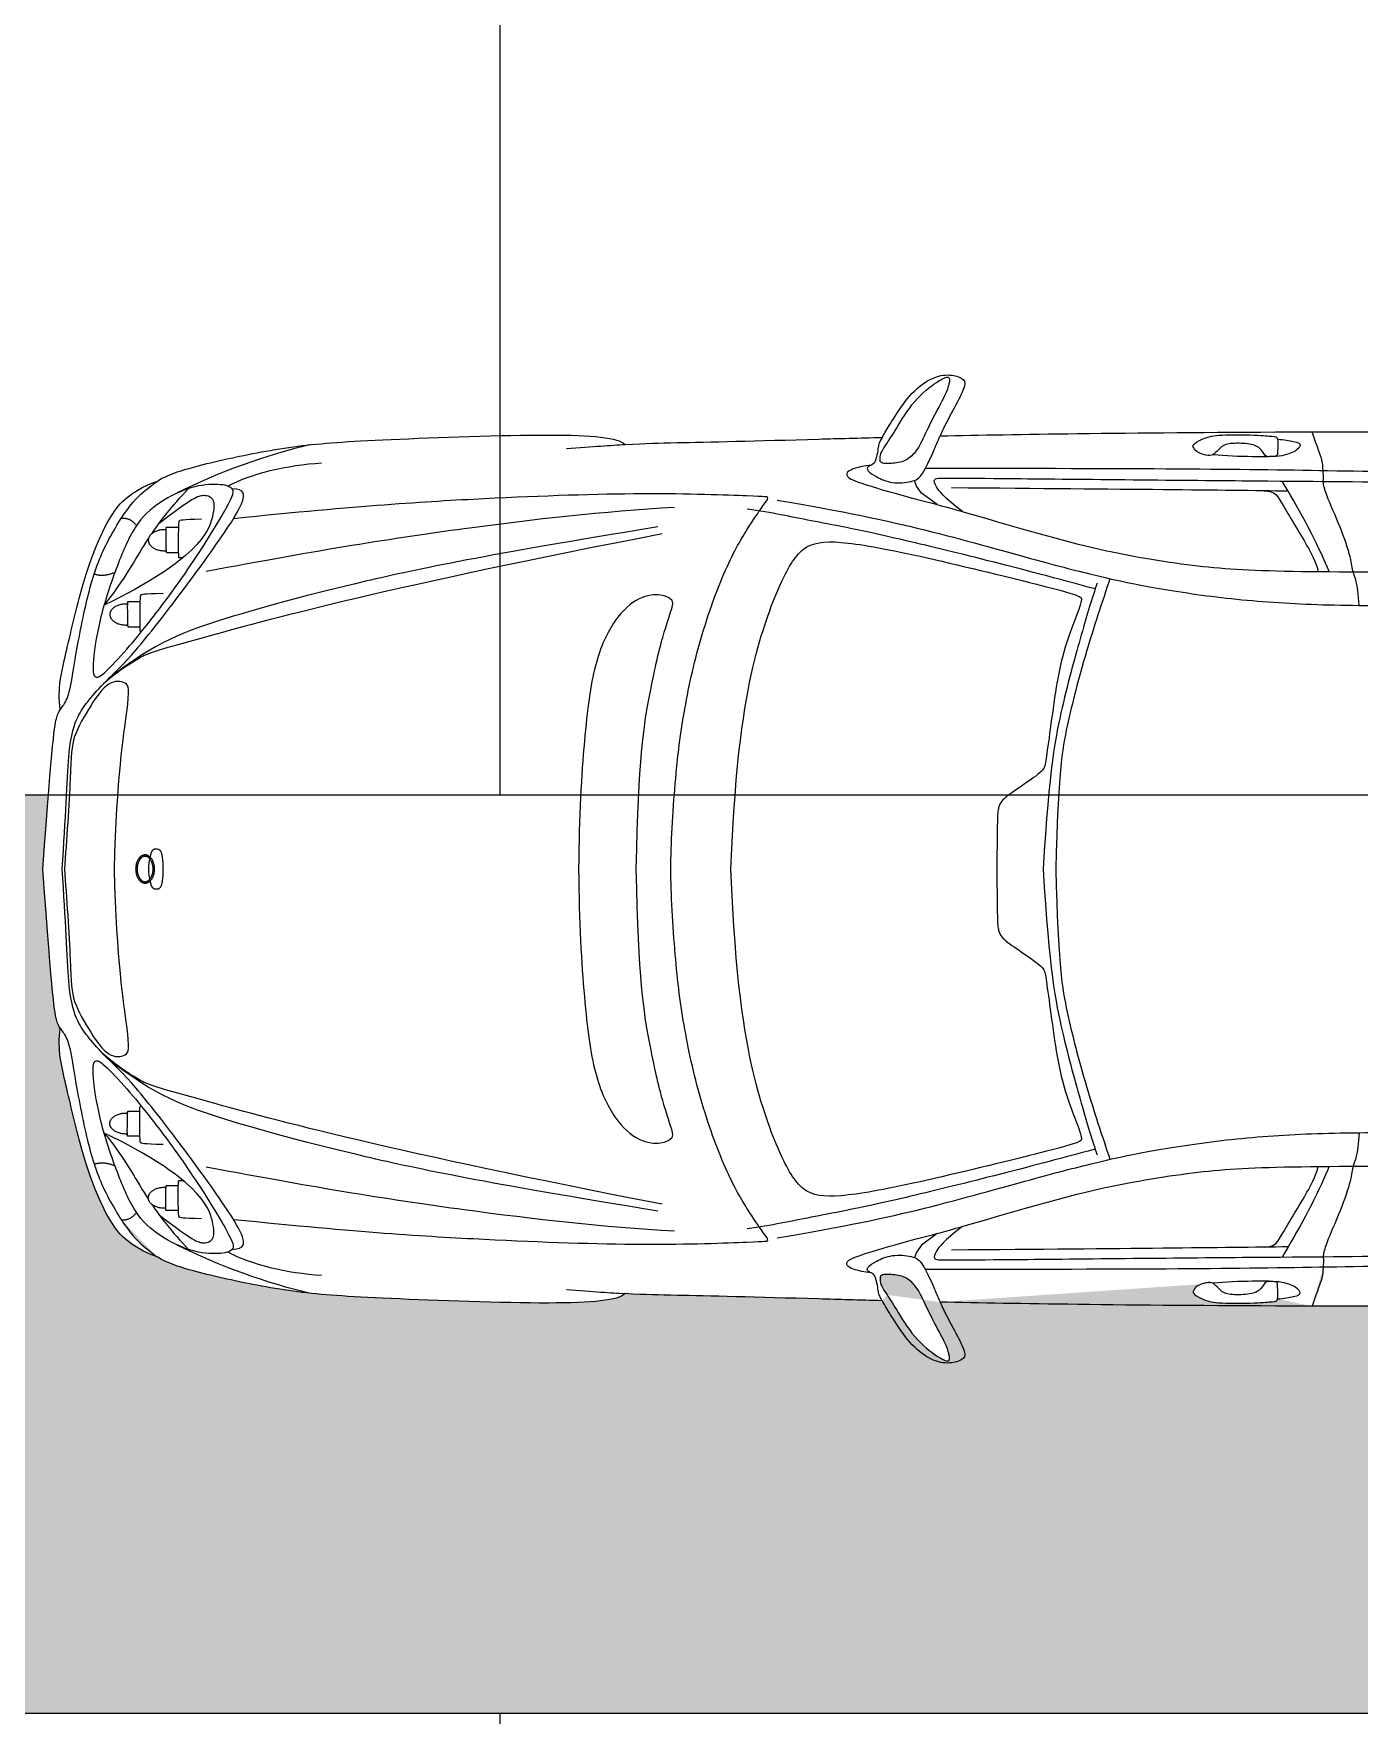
# Model space of a CAD drawing. Header units: metres. Extents: x 1203 to 2640, y 535 to 1122.
# Drawn here: x 1234.424 to 1237.357, y 627.883 to 631.604 of the extents above; entities that cross this region are included whole.
import ezdxf

# ---------------------------------------------------------------- set-up
doc = ezdxf.new("R2010")
doc.units = ezdxf.units.M
doc.layers.add('car', color=253, linetype='Continuous')
doc.layers.add('line work', color=7, linetype='Continuous')
picture_1 = doc.add_image_def('image1.png', size_in_pixel=(941, 730))

msp = doc.modelspace()

# ---------------------------------------------------------------- hatches: boundary and pattern name
at = {"layer": 'line work', "lineweight": -3}
h = msp.add_hatch(color=9, dxfattribs=at)
h.dxf.hatch_style = 1
edge = h.paths.add_edge_path()
edge.add_spline(control_points=[(1237.488, 628.7883546694051), (1237.406576868706, 628.7882779997292), (1237.327709633449, 628.7883538605317), (1237.251924226601, 628.7885587238148)], knot_values=[60.91851922691811, 60.91851922691811, 60.91851922691811, 60.91851922691811, 61.12879837252057, 61.12879837252057, 61.12879837252057, 61.12879837252057], degree=3, periodic=0)
edge.add_spline(control_points=[(1237.251924226602, 628.7885587238148), (1237.265441622725, 628.8276860971456), (1237.27444762748, 628.8474993076063), (1237.276200044193, 628.8658263555126), (1237.276636961816, 628.8744413625877), (1237.276647226318, 628.8746483788602)], knot_values=[6.975325990270537, 6.975325990270537, 6.975325990270537, 6.975325990270537, 7.975325990270537, 8.975325990270537, 9, 9, 9, 9], degree=3, periodic=0)
edge.add_spline(control_points=[(1237.251924226601, 628.7885587238148), (1237.055609207524, 628.7890894030181), (1236.735895488127, 628.7916311484355), (1236.514998169421, 628.7956860973171), (1236.429150076824, 628.7975849117624)], knot_values=[59.92697161118996, 59.92697161118996, 59.92697161118996, 59.92697161118996, 60.47168010056492, 60.91851922691811, 60.91851922691811, 60.91851922691811, 60.91851922691811], degree=3, periodic=0)
edge.add_spline(control_points=[(1237.032492408167, 628.8390721706362), (1237.029440935156, 628.8407380460048), (1237.022420383466, 628.8418492172918), (1236.999872411699, 628.8361648546614), (1236.988128787106, 628.823185059059), (1236.988952901113, 628.8147378904924), (1237.013058235803, 628.80175809489), (1237.043344425541, 628.7941350403299), (1237.132554766745, 628.7951651828381), (1237.167876496645, 628.7990444479716), (1237.174110273214, 628.7987716116023), (1237.175373688319, 628.8044639094767)], knot_values=[1.027034887992796, 1.027034887992796, 1.027034887992796, 1.027034887992796, 1.786052492662998, 2.786052492662998, 3.786052492662998, 4.786052492662998, 5.786052492662998, 6.786052492662998, 7.786052492662998, 8.786052492662998, 9.759017604670202, 9.759017604670202, 9.759017604670202, 9.759017604670202], degree=3, periodic=0)
edge.add_spline(control_points=[(1237.251924226601, 628.7885587238148), (1237.055609207524, 628.7890894030181), (1236.735895488127, 628.7916311484355), (1236.514998169421, 628.7956860973171), (1236.429150076824, 628.7975849117624)], knot_values=[59.92697161118996, 59.92697161118996, 59.92697161118996, 59.92697161118996, 60.47168010056492, 60.91851922691811, 60.91851922691811, 60.91851922691811, 60.91851922691811], degree=3, periodic=0)
edge.add_spline(control_points=[(1236.429150076824, 628.7975849117624), (1236.431584952109, 628.7921146413302), (1236.441894148806, 628.7696903427058), (1236.465636086808, 628.726658080078), (1236.48813103962, 628.6826254064873), (1236.480473183344, 628.6687455419858), (1236.446491446116, 628.6596518376573), (1236.406287700664, 628.6692241580031), (1236.361776411056, 628.7046417432827), (1236.32205128162, 628.7649473614612), (1236.309438985298, 628.7868334050797), (1236.302811303144, 628.7980459935873), (1236.301295618238, 628.8006801259991)], knot_values=[51.27657768592105, 51.27657768592105, 51.27657768592105, 51.27657768592105, 51.60183071469227, 52.60183071469228, 53.6018307146923, 54.60183071469231, 55.60183071469233, 56.60183071469233, 57.60183071469235, 58.60183071469236, 59.60183071469238, 59.92697161118996, 59.92697161118996, 59.92697161118996, 59.92697161118996], degree=3, periodic=0)
edge.add_spline(control_points=[(1236.312110391196, 628.8136210345759), (1236.307070564534, 628.8211161614066), (1236.298283174457, 628.8332634359255), (1236.295957100613, 628.8472198789897), (1236.297120137535, 628.8584625692358), (1236.311851938547, 628.8588502482099), (1236.34596768826, 628.8572995323137), (1236.370779142596, 628.8402416574577), (1236.387061659504, 628.8146548451732), (1236.413036150763, 628.7568906780465), (1236.441724394839, 628.7061047324518), (1236.450253332267, 628.6809055991415), (1236.450935885987, 628.6629290529719), (1236.426992593827, 628.6735396986354), (1236.370779142596, 628.716959743724), (1236.328522134429, 628.788292674941), (1236.317150217859, 628.8061259077452), (1236.312110391196, 628.8136210345759)], knot_values=[0, 0, 0, 0, 1, 2, 3, 4, 5, 6, 7, 8, 9, 10, 11, 12, 13, 14, 15, 15, 15, 15], degree=3, periodic=0)
edge.add_spline(control_points=[(1236.429150076824, 628.7975849117624), (1236.431584952109, 628.7921146413302), (1236.441894148806, 628.7696903427058), (1236.465636086808, 628.726658080078), (1236.48813103962, 628.6826254064873), (1236.480473183344, 628.6687455419858), (1236.446491446116, 628.6596518376573), (1236.406287700664, 628.6692241580031), (1236.361776411056, 628.7046417432827), (1236.32205128162, 628.7649473614612), (1236.309438985298, 628.7868334050797), (1236.302811303144, 628.7980459935873), (1236.301295618238, 628.8006801259991)], knot_values=[51.27657768592105, 51.27657768592105, 51.27657768592105, 51.27657768592105, 51.60183071469227, 52.60183071469228, 53.6018307146923, 54.60183071469231, 55.60183071469233, 56.60183071469233, 57.60183071469235, 58.60183071469236, 59.60183071469238, 59.92697161118996, 59.92697161118996, 59.92697161118996, 59.92697161118996], degree=3, periodic=0)
edge.add_spline(control_points=[(1236.301295618238, 628.8006801259991), (1236.250313137868, 628.8020134176406), (1236.05718855174, 628.8075009880073), (1235.847351209349, 628.812763395405), (1235.781239009688, 628.8136148472183), (1235.732512229365, 628.8164023242856)], knot_values=[49.35045489229432, 49.35045489229432, 49.35045489229432, 49.35045489229432, 49.66280994545331, 50.66280994545331, 51.27657768592104, 51.27657768592104, 51.27657768592104, 51.27657768592104], degree=3, periodic=0)
edge.add_spline(control_points=[(1235.732512229365, 628.8164023242856), (1235.717603322046, 628.8008606388655), (1235.598059953269, 628.7901821576612), (1235.190373373666, 628.8055187635174), (1235.079660443515, 628.8122850584934), (1235.033473265309, 628.8173737034666)], knot_values=[46.56338830399312, 46.56338830399312, 46.56338830399312, 46.56338830399312, 47.50235146407741, 48.50235146407742, 49.35045489229432, 49.35045489229432, 49.35045489229432, 49.35045489229432], degree=3, periodic=0)
edge.add_spline(control_points=[(1235.033473265309, 628.8173737034666), (1235.025201073739, 628.818285087268), (1234.963593236715, 628.8256790130323), (1234.846524280421, 628.8479942099798), (1234.732953535251, 628.8776213608937), (1234.705392677259, 628.8925786211491), (1234.697303378677, 628.8980395401968), (1234.697303378622, 628.8980395402133), (1234.697303378567, 628.8980395402298), (1234.697303378511, 628.8980395402463)], knot_values=[43.83225372479841, 43.83225372479841, 43.83225372479841, 43.83225372479841, 43.98415029658152, 44.98415029658153, 45.98415029658155, 46.56338830119915, 46.56338830119915, 46.56338830119915, 46.56338830399312, 46.56338830399312, 46.56338830399312, 46.56338830399312], degree=3, periodic=0)
edge.add_spline(control_points=[(1234.697303378677, 628.8980395401968), (1234.691427263185, 628.9020063848733), (1234.675184062644, 628.9153561771033), (1234.650600175007, 628.9337940928316), (1234.625097531967, 628.9696530975506), (1234.618680876465, 628.9794082086612)], knot_values=[6.669698411456666, 6.669698411456666, 6.669698411456666, 6.669698411456666, 7.090460406839064, 8.090460406839064, 8.4207619953824, 8.4207619953824, 8.4207619953824, 8.4207619953824], degree=3, periodic=0)
edge.add_spline(control_points=[(1234.697303378511, 628.8980395402463), (1234.677501516531, 628.9039268844166), (1234.630785727062, 628.9297369142612), (1234.600059760549, 628.9645990685746), (1234.564606722231, 629.0313689574064), (1234.529153683913, 629.1318192326402), (1234.494291529567, 629.2872217172666), (1234.47715589438, 629.3551733740424), (1234.482926301627, 629.4032530852705)], knot_values=[37.83225372759237, 37.83225372759237, 37.83225372759237, 37.83225372759237, 38.83225372479841, 39.83225372479841, 40.83225372479841, 41.83225372479841, 42.83225372479841, 43.83225372479841, 43.83225372479841, 43.83225372479841, 43.83225372479841], degree=3, periodic=0)
edge.add_spline(control_points=[(1234.482926301627, 629.4032530852705), (1234.480488415538, 629.4070282250151), (1234.473724882663, 629.4208087149802), (1234.466063657052, 629.4625972183137), (1234.44444924564, 629.7555844996702)], knot_values=[36.28556332597728, 36.28556332597728, 36.28556332597728, 36.28556332597728, 36.83225372759237, 37.83225372759237, 37.83225372759237, 37.83225372759237, 37.83225372759237], degree=3, periodic=0)
edge.add_spline(control_points=[(1234.44444924564, 629.7555844996702), (1234.449474328551, 629.8237004132894), (1234.453598870366, 629.877440557671), (1234.457027520314, 629.9199999999819)], knot_values=[36.05307571319163, 36.05307571319163, 36.05307571319163, 36.05307571319163, 36.28556332597728, 36.28556332597728, 36.28556332597728, 36.28556332597728], degree=3, periodic=0)
edge.add_line((1234.456786574646, 629.92), (1233.424, 629.92))
edge.add_line((1233.424, 629.92), (1233.424, 627.888))
edge.add_line((1233.424, 627.888), (1237.488, 627.888))
edge.add_line((1237.488, 627.888), (1237.488, 628.7883546694051))

# ---------------------------------------------------------------- linework, layer by layer
at = {"layer": 'car'}
for points in [[(1236.42269451838, 630.5617309557578), (1236.388081714695, 630.5873363884117), (1236.376956175607, 630.6027885260335), (1236.372796462671, 630.615205932442)], [(1237.199362917926, 630.5913640622464), (1237.185906934815, 630.6138669812685)], [(1236.42269451838, 628.9494380435827), (1236.388081714695, 628.9238326109288), (1236.376956175607, 628.9083804733069), (1236.372796462671, 628.8959630668986)], [(1237.199362917926, 628.9198049370941), (1237.185906934815, 628.8973020180722)]]:
    msp.add_lwpolyline(points, dxfattribs=at)
for points, knots in [([(1238.688470870567, 630.7187886243304), (1238.685724870454, 630.7167482217076), (1238.68451747351, 630.7146515049086), (1238.684848679735, 630.7124984739336), (1238.553512669812, 630.7146987050667), (1237.698929195814, 630.72575849844), (1236.837325487384, 630.7213997723827), (1236.514998169421, 630.7154829020234), (1236.429150076824, 630.7135840875782), (1236.431584952109, 630.7190543580103), (1236.441894148806, 630.7414786566347), (1236.465636086808, 630.7845109192626), (1236.48813103962, 630.8285435928532), (1236.480473183344, 630.8424234573547), (1236.446491446116, 630.8515171616832), (1236.406287700664, 630.8419448413374), (1236.361776411056, 630.806527256058), (1236.32205128162, 630.7462216378794), (1236.309438985298, 630.7243355942608), (1236.302811303144, 630.7131230057532), (1236.301295618238, 630.7104888733415), (1236.250313137868, 630.7091555817), (1236.05718855174, 630.7036680113334), (1235.847351209349, 630.6984056039355), (1235.781239009688, 630.6975541521222), (1235.732512229365, 630.6947666750549), (1235.717603322046, 630.710308360475), (1235.598059953269, 630.7209868416793), (1235.16815424404, 630.704814382865), (1235.009732342317, 630.6942848304847), (1234.846524280421, 630.6631747893608), (1234.732953535251, 630.6335476384468), (1234.705392677259, 630.6185903781915), (1234.697303378677, 630.6131294591438), (1234.677501516662, 630.6072421149962), (1234.630785727091, 630.5814320851118), (1234.600059760549, 630.546569930766), (1234.564606722231, 630.4798000419341), (1234.529153683913, 630.3793497667004), (1234.494291529567, 630.2239472820739), (1234.47715589438, 630.1559956252983), (1234.482926301627, 630.1079159140701), (1234.480488415538, 630.1041407743255), (1234.473724882663, 630.0903602843604), (1234.466063657052, 630.0485717810268), (1234.44444924564, 629.7555844996702), (1234.466063657052, 629.4625972183137), (1234.473724882663, 629.4208087149802), (1234.480488415538, 629.4070282250151), (1234.482926301627, 629.4032530852705), (1234.47715589438, 629.3551733740424), (1234.494291529567, 629.2872217172666), (1234.529153683913, 629.1318192326402), (1234.564606722231, 629.0313689574064), (1234.600059760549, 628.9645990685746), (1234.630785727091, 628.9297369142287), (1234.677501516662, 628.9039268843443), (1234.697303378677, 628.8980395401968), (1234.705392677259, 628.8925786211491), (1234.732953535251, 628.8776213608937), (1234.846524280421, 628.8479942099798), (1235.009732342317, 628.816884168856), (1235.16815424404, 628.8063546164756), (1235.598059953269, 628.7901821576612), (1235.717603322046, 628.8008606388655), (1235.732512229365, 628.8164023242856), (1235.781239009688, 628.8136148472183), (1235.847351209349, 628.812763395405), (1236.05718855174, 628.8075009880073), (1236.250313137868, 628.8020134176406), (1236.301295618238, 628.8006801259991), (1236.302811303144, 628.7980459935873), (1236.309438985298, 628.7868334050797), (1236.32205128162, 628.7649473614612), (1236.361776411056, 628.7046417432827), (1236.406287700664, 628.6692241580031), (1236.446491446116, 628.6596518376573), (1236.480473183344, 628.6687455419858), (1236.48813103962, 628.6826254064873), (1236.465636086808, 628.726658080078), (1236.441894148806, 628.7696903427058), (1236.431584952109, 628.7921146413302), (1236.429150076824, 628.7975849117624), (1236.514998169421, 628.7956860973171), (1236.837325487384, 628.7897692269578), (1237.698929195814, 628.7854105009005), (1238.553512669812, 628.7964702942738), (1238.684848679735, 628.798670525407), (1238.68451747351, 628.7965174944318), (1238.685724870454, 628.7944207776329), (1238.688470870567, 628.7923803750101), (1238.704688875092, 628.7855224026471), (1238.742680286771, 628.7881500089117), (1238.787003294704, 628.8052252660663), (1238.873843384882, 628.8114281296504), (1239.093530238144, 628.841117819778), (1239.315077955112, 628.8780424392727), (1239.472683038322, 628.9050604535371), (1239.561842485394, 628.9482892763602), (1239.627586320104, 629.0275421182026), (1239.657306135795, 629.1743399957062), (1239.689727752913, 629.4148003226597), (1239.696031956241, 629.7555844996702), (1239.689727752913, 630.0963686766808), (1239.657306135795, 630.3368290036344), (1239.627586320104, 630.4836268811379), (1239.561842485394, 630.5628797229803), (1239.472683038322, 630.6061085458034), (1239.315077955112, 630.6331265600678), (1239.093530238144, 630.6700511795625), (1238.873843384882, 630.6997408696902), (1238.787003294704, 630.7059437332745), (1238.742680286771, 630.7230189904288), (1238.704688875092, 630.7256465966935), (1238.688470870567, 630.7187886243304)], [9.811372563959978, 9.811372563959978, 9.811372563959978, 9.811372563959978, 10.30411027758206, 10.30411027758206, 10.30411027758206, 11.1973159144114, 12.1973159144114, 12.64415504076459, 12.64415504076459, 12.64415504076459, 12.96940806953581, 13.96940806953583, 14.96940806953584, 15.96940806953585, 16.96940806953587, 17.96940806953588, 18.96940806953589, 19.9694080695359, 20.96940806953592, 21.2945489660335, 21.2945489660335, 21.2945489660335, 21.6069040191925, 22.6069040191925, 23.22067175966023, 23.22067175966023, 23.22067175966023, 24.15963491974452, 25.15963491974453, 26.15963491974454, 27.15963491974455, 28.15963491974457, 28.73887292436218, 28.73887292436218, 28.73887292436218, 29.73887292436218, 30.73887292436218, 31.73887292436218, 32.73887292436218, 33.73887292436218, 34.73887292436218, 34.73887292436218, 34.73887292436218, 35.28556332597728, 36.28556332597728, 36.28556332597728, 36.28556332597728, 37.28556332597728, 37.83225372759237, 37.83225372759237, 37.83225372759237, 38.83225372759237, 39.83225372759237, 40.83225372759237, 41.83225372759237, 42.83225372759237, 43.83225372759237, 43.83225372759237, 43.83225372759237, 44.41149173220998, 45.41149173221, 46.41149173221001, 47.41149173221002, 48.41149173221004, 49.35045489229432, 49.35045489229432, 49.35045489229432, 49.96422263276205, 50.96422263276205, 51.27657768592105, 51.27657768592105, 51.27657768592105, 51.60171858241863, 52.60171858241865, 53.60171858241866, 54.60171858241868, 55.60171858241868, 56.6017185824187, 57.60171858241871, 58.60171858241873, 59.60171858241874, 59.92697161118996, 59.92697161118996, 59.92697161118996, 60.37381073754315, 61.37381073754315, 62.2670163743725, 62.2670163743725, 62.2670163743725, 62.75975408799457, 62.75975408799457, 62.75975408799457, 63.57112665195455, 64.57112665195456, 65.57112665195456, 66.57112665195456, 67.57112665195456, 68.57112665195456, 69.57112665195456, 70.57112665195456, 71.57112665195456, 72.57112665195456, 72.57112665195456, 72.57112665195456, 73.57112665195456, 74.57112665195456, 75.57112665195456, 76.57112665195456, 77.57112665195456, 78.57112665195456, 79.57112665195456, 80.57112665195456, 81.57112665195456, 82.38249921591454, 82.38249921591454, 82.38249921591454, 82.38249921591454]), ([(1236.301295618238, 630.7104888733415), (1236.298149678224, 630.7050214951769), (1236.291523601608, 630.6927038057734), (1236.292058011204, 630.6857564810283), (1236.291340087178, 630.6803321661656), (1236.290622163152, 630.674907851303), (1236.287112312358, 630.661506602819), (1236.282804768203, 630.6504984344214), (1236.267967671667, 630.6461908902656), (1236.267010439632, 630.6370971859373), (1236.286633696341, 630.6232173214357), (1236.32205128162, 630.6074229928652), (1236.369912883349, 630.6117305370209), (1236.389536140058, 630.6232173214357), (1236.412579321426, 630.6744243911409), (1236.424098856455, 630.7022358507305), (1236.429150076824, 630.7135840875782)], [18.32514089649769, 18.32514089649769, 18.32514089649769, 18.32514089649769, 19, 20, 20, 20, 21, 22, 23, 24, 25, 26, 27, 28, 29, 29.67474697122878, 29.67474697122878, 29.67474697122878, 29.67474697122878]), ([(1237.175373688319, 630.706705089864), (1237.189986278254, 630.7050098650469), (1237.22114678605, 630.7004627216593), (1237.228115475118, 630.6937188290129), (1237.220484789873, 630.6825271573198), (1237.190725117416, 630.6675201430039), (1237.12688171753, 630.6670114306542), (1237.056470892081, 630.6690874255077), (1237.033371258444, 630.6719816282678), (1237.032492408166, 630.6720968287041)], [0.3486420565506791, 0.3486420565506791, 0.3486420565506791, 0.3486420565506791, 1, 2, 3, 4, 5, 6, 6.040440786243163, 6.040440786243163, 6.040440786243163, 6.040440786243163]), ([(1234.482926301627, 630.1079159140701), (1234.484947769647, 630.1110462179429), (1234.491532766753, 630.1186667447082), (1234.504789477498, 630.1422342304769), (1234.511994281301, 630.2007732613832), (1234.543515297943, 630.3673843493472), (1234.575936915061, 630.4646492006992), (1234.641198009003, 630.5703232820064), (1234.675184062644, 630.5958128222372), (1234.691427263185, 630.6091626144672), (1234.697303378677, 630.6131294591438)], [1.546690401615096, 1.546690401615096, 1.546690401615096, 1.546690401615096, 2, 3, 4, 5, 6, 7, 8, 8.420761995382398, 8.420761995382398, 8.420761995382398, 8.420761995382398]), ([(1234.863348573115, 628.9142404452332), (1234.892072125782, 628.9152072228912), (1234.890613153012, 628.9385507872157), (1234.861433697607, 628.9932622661013), (1234.735232552977, 629.1668800257646), (1234.633104459058, 629.2952696295492), (1234.576204521017, 629.346333676509), (1234.54118917453, 629.388643886847), (1234.522952014901, 629.4134464239419), (1234.498878964192, 629.4769117394491), (1234.495961018651, 629.6417756624908), (1234.48720718203, 629.7555844996702), (1234.495961018651, 629.86939333685), (1234.498878964192, 630.0342572598914), (1234.522952014901, 630.0977225753986), (1234.54118917453, 630.1225251124933), (1234.576204521017, 630.1648353228316), (1234.633104459058, 630.2158993697914), (1234.735232552977, 630.344288973576), (1234.861433697607, 630.5179067332393), (1234.890613153012, 630.5726182121248), (1234.892072125782, 630.5959617764493), (1234.863348573115, 630.5969285541074)], [0, 0, 0, 0, 1, 2, 3, 4, 5, 6, 7, 8, 9, 9, 9, 10, 11, 12, 13, 14, 15, 16, 17, 18, 18, 18, 18]), ([(1234.702141671319, 630.5205354104621), (1234.77518701293, 630.5776361208389), (1234.802958559612, 630.5864993804182), (1234.825412150547, 630.5746817009789), (1234.823048614659, 630.541001314577), (1234.800362066456, 630.4710684404389), (1234.680645577416, 630.3873714818666), (1234.58030923412, 630.3395689458087), (1234.619193644332, 630.3855988299506), (1234.646895433658, 630.4369973306287), (1234.675162782749, 630.4814205942182), (1234.678462918308, 630.4864769981501)], [0, 0, 0, 0, 1, 2, 3, 4, 5, 5, 5, 6, 6.129685399318702, 6.129685399318702, 6.129685399318702, 6.129685399318702]), ([(1234.866430096979, 628.9806480756243), (1235.147040090885, 628.9520774235863), (1235.433898020113, 628.9342877845643), (1235.787467095672, 628.9220574077368), (1236.043193020187, 628.9317022434772), (1236.048457796377, 628.9326594755119), (1236.049415028411, 628.9360097876328), (1236.041278556117, 628.9470179560305), (1236.010647131011, 628.9905720136039), (1235.959913833178, 629.0733725845951), (1235.899129598982, 629.2365806464912), (1235.861797549634, 629.4031390205082), (1235.842174292925, 629.5562961460411), (1235.83416273733, 629.7016451988944), (1235.833387379382, 629.7555844996702), (1235.83416273733, 629.8095238004461), (1235.842174292925, 629.9548728532994), (1235.861797549634, 630.1080299788324), (1235.899129598982, 630.2745883528495), (1235.959913833178, 630.4377964147454), (1236.010647131011, 630.5205969857367), (1236.041278556117, 630.5641510433101), (1236.049415028411, 630.5751592117077), (1236.048457796377, 630.5785095238288), (1236.043193020187, 630.5794667558633), (1235.787467095672, 630.5891115916037), (1235.433898020113, 630.5768812147762), (1235.147040090885, 630.5590915757542), (1234.866430096979, 630.5305209237162)], [0, 0, 0, 0, 1, 2, 3, 4, 5, 6, 7, 8, 9, 10, 11, 12, 12, 12, 13, 14, 15, 16, 17, 18, 19, 20, 21, 22, 23, 24, 24, 24, 24]), ([(1237.289696842494, 630.4133758745438), (1237.272250995146, 630.4590816088333), (1237.230769344927, 630.5381681195305), (1237.199362917926, 630.5913640622464), (1237.05455229752, 630.5934760373955), (1236.852511923903, 630.5953300149947), (1236.454829877068, 630.5986044910387)], [0, 0, 0, 0, 1, 1, 1, 1.647053392163689, 1.647053392163689, 1.647053392163689, 1.647053392163689]), ([(1235.966283156491, 629.7555844996702), (1235.977264415147, 629.5070179286677), (1236.014326163109, 629.2805294688986), (1236.076095743046, 629.1185559037305), (1236.122766092331, 629.0361964638145), (1236.195516930924, 629.0265878624909), (1236.357490496092, 629.0554136664615), (1236.684182941092, 629.1350277917138), (1236.743207206365, 629.1528723370288), (1236.742137927466, 629.1590747406764), (1236.739424174648, 629.1749695786106), (1236.702982351091, 629.2660741375017), (1236.685359773097, 629.3504861459621), (1236.67275136644, 629.4504527987406), (1236.661944160734, 629.520699635828), (1236.661043560259, 629.5351092434358), (1236.622317739813, 629.5639284586513), (1236.573685314137, 629.595449475293), (1236.555673304628, 629.6143620852781), (1236.555673304628, 629.6494855038219), (1236.554772704152, 629.7555844996702), (1236.555673304628, 629.8616834955186), (1236.555673304628, 629.8968069140624), (1236.573685314137, 629.9157195240474), (1236.622317739813, 629.9472405406893), (1236.661043560259, 629.9760597559049), (1236.661944160734, 629.9904693635125), (1236.67275136644, 630.0607162005999), (1236.685359773097, 630.1606828533785), (1236.702982351091, 630.2450948618389), (1236.739424174648, 630.3361994207299), (1236.742137927466, 630.3520942586644), (1236.743207206365, 630.3582966623117), (1236.684182941092, 630.3761412076269), (1236.357490496092, 630.455755332879), (1236.195516930924, 630.4845811368496), (1236.122766092331, 630.474972535526), (1236.076095743046, 630.39261309561), (1236.014326163109, 630.2306395304419), (1235.977264415147, 630.0041510706728), (1235.966283156491, 629.7555844996702)], [0, 0, 0, 0, 1, 2, 3, 4, 5, 6, 7, 8, 9, 10, 11, 12, 13, 14, 15, 16, 17, 18, 18, 18, 19, 20, 21, 22, 23, 24, 25, 26, 27, 28, 29, 30, 31, 32, 33, 34, 35, 36, 36, 36, 36]), ([(1236.7770047526, 630.3879665698263), (1236.765296946419, 630.3564455531846), (1236.743682535007, 630.2816957137195), (1236.698652511233, 630.1213888290839), (1236.670733896493, 629.9799945544332), (1236.657224889361, 629.7555844996702), (1236.670733896493, 629.5311744449073), (1236.698652511233, 629.3897801702568), (1236.743682535007, 629.229473285621), (1236.765296946419, 629.154723446156), (1236.7770047526, 629.1232024295142)], [0, 0, 0, 0, 1, 2, 3, 3, 3, 4, 5, 6, 6, 6, 6]), ([(1236.804930125996, 630.3977885858027), (1236.787864350354, 630.3469596441194), (1236.746469950499, 630.2204187152463), (1236.708714160805, 630.0728279009871), (1236.68980155082, 629.9674576453557), (1236.685298548442, 629.7555844996702), (1236.68980155082, 629.5437113539848), (1236.708714160805, 629.4383410983535), (1236.746469950499, 629.2907502840942), (1236.787864350354, 629.1642093552211), (1236.804930125996, 629.1133804135378)], [0, 0, 0, 0, 0.8583800012624154, 1.858380001262415, 2.858380001262415, 2.858380001262415, 2.858380001262415, 3.858380001262415, 4.858380001262415, 5.716760002524831, 5.716760002524831, 5.716760002524831, 5.716760002524831]), ([(1234.71069941861, 630.3651511391065), (1234.665794563051, 630.3638950592306), (1234.660770243548, 630.3613828994792), (1234.659200143703, 630.3582426997897), (1234.659200143703, 630.2816218273674), (1234.65972661572, 630.280767356967), (1234.661530337181, 630.2802621306965), (1234.66287683368, 630.2802211542306)], [0, 0, 0, 0, 1, 2, 3, 4, 4.488989037552942, 4.488989037552942, 4.488989037552942, 4.488989037552942]), ([(1235.757386538744, 629.7555844996702), (1235.761833948499, 629.5118317861092), (1235.787406554593, 629.3595080019843), (1235.816314718003, 629.2338686763926), (1235.841887324097, 629.1660456776217), (1235.835216209464, 629.1593745629884), (1235.816314718003, 629.147144186161), (1235.764057653377, 629.1504797434776), (1235.708465031434, 629.1994012507877), (1235.66287908144, 629.296132412969), (1235.641753885101, 629.454015459288), (1235.630635360713, 629.6374711117008), (1235.62979035286, 629.7555844996702), (1235.630635360713, 629.8736978876397), (1235.641753885101, 630.0571535400525), (1235.66287908144, 630.2150365863714), (1235.708465031434, 630.3117677485529), (1235.764057653377, 630.360689255863), (1235.816314718003, 630.3640248131796), (1235.835216209464, 630.351794436352), (1235.841887324097, 630.3451233217188), (1235.816314718003, 630.2773003229481), (1235.787406554593, 630.1516609973562), (1235.761833948499, 629.9993372132316), (1235.757386538744, 629.7555844996702)], [0, 0, 0, 0, 1, 2, 3, 4, 5, 6, 7, 8, 9, 10, 10, 10, 11, 12, 13, 14, 15, 16, 17, 18, 19, 20, 20, 20, 20]), ([(1234.603102085995, 629.7555844996702), (1234.608505688848, 629.552022301408), (1234.639126105014, 629.3655980029835), (1234.632821901685, 629.3412817901454), (1234.589661643249, 629.3366552053764), (1234.551590522022, 629.3914592031059), (1234.507791051847, 629.4653318002904), (1234.507782797959, 629.5221070173457), (1234.497443399722, 629.6951281434442), (1234.492419080219, 629.7555844996702), (1234.497443399722, 629.8160408558963), (1234.507782797959, 629.9890619819948), (1234.507791051847, 630.04583719905), (1234.551590522022, 630.1197097962346), (1234.589661643249, 630.1745137939641), (1234.632821901685, 630.1698872091952), (1234.639126105014, 630.145570996357), (1234.608505688848, 629.9591466979324), (1234.603102085995, 629.7555844996702)], [0, 0, 0, 0, 1, 2, 3, 4, 5, 6, 7, 7, 7, 8, 9, 10, 11, 12, 13, 14, 14, 14, 14]), ([(1234.682068807596, 629.7820469884796), (1234.685540780225, 629.8005191577265), (1234.696386846544, 629.8005191577265), (1234.710243595753, 629.8005191577265), (1234.710243595753, 629.7555844996702), (1234.710243595753, 629.710649841614), (1234.696386846544, 629.710649841614), (1234.685540780225, 629.710649841614), (1234.682068807596, 629.729122010861)], [0, 0, 0, 0, 0.7435533808219503, 1.74355338082195, 1.74355338082195, 1.74355338082195, 2.74355338082195, 3.487106761643901, 3.487106761643901, 3.487106761643901, 3.487106761643901]), ([(1234.681407565315, 629.7329569407527), (1234.680478065528, 629.7388221572394), (1234.67964207337, 629.7462295179655), (1234.678912888369, 629.7555844996702), (1234.67964207337, 629.764939481375), (1234.680478065528, 629.7723468421012), (1234.681407565315, 629.7782120585879)], [0, 0, 0, 0, 0.208190784338578, 0.208190784338578, 0.208190784338578, 0.4163815686771559, 0.4163815686771559, 0.4163815686771559, 0.4163815686771559]), ([(1234.482926301627, 629.4032530852705), (1234.484947769647, 629.4001227813977), (1234.491532766753, 629.3925022546323), (1234.504789477498, 629.3689347688638), (1234.511994281301, 629.3103957379573), (1234.543515297943, 629.1437846499932), (1234.575936915061, 629.0465197986414), (1234.641198009003, 628.9408457173341), (1234.675184062644, 628.9153561771033), (1234.691427263185, 628.9020063848733), (1234.697303378677, 628.8980395401968)], [1.546690401615096, 1.546690401615096, 1.546690401615096, 1.546690401615096, 2, 3, 4, 5, 6, 7, 8, 8.420761995382398, 8.420761995382398, 8.420761995382398, 8.420761995382398]), ([(1234.71069941861, 629.1460178602341), (1234.665794563051, 629.1472739401098), (1234.660770243548, 629.1497860998613), (1234.659200143703, 629.1529262995508), (1234.659200143703, 629.2295471719732), (1234.65972661572, 629.2304016423735), (1234.661530337181, 629.2309068686438), (1234.66287683368, 629.2309478451099)], [0, 0, 0, 0, 1, 2, 3, 4, 4.488989037552942, 4.488989037552942, 4.488989037552942, 4.488989037552942]), ([(1234.702141671319, 628.9906335888785), (1234.77518701293, 628.9335328785019), (1234.802958559612, 628.9246696189223), (1234.825412150547, 628.9364872983616), (1234.823048614659, 628.9701676847635), (1234.800362066456, 629.0401005589017), (1234.680645577416, 629.1237975174739), (1234.58030923412, 629.171600053532), (1234.619193644332, 629.1255701693899), (1234.646895433658, 629.074171668712), (1234.675162782749, 629.0297484051223), (1234.678462918308, 629.0246920011904)], [0, 0, 0, 0, 1, 2, 3, 4, 5, 5, 5, 6, 6.129685399318702, 6.129685399318702, 6.129685399318702, 6.129685399318702]), ([(1237.289696842494, 629.0977931247967), (1237.272250995146, 629.0520873905072), (1237.230769344927, 628.9730008798101), (1237.199362917926, 628.9198049370941), (1237.05455229752, 628.9176929619449), (1236.852511923903, 628.9158389843458), (1236.454829877068, 628.9125645083018)], [0, 0, 0, 0, 1, 1, 1, 1.647053392163689, 1.647053392163689, 1.647053392163689, 1.647053392163689]), ([(1236.301295618238, 628.8006801259991), (1236.298149678224, 628.8061475041636), (1236.291523601608, 628.8184651935674), (1236.292058011204, 628.8254125183121), (1236.291340087178, 628.8308368331748), (1236.290622163152, 628.8362611480375), (1236.287112312358, 628.8496623965215), (1236.282804768203, 628.8606705649194), (1236.267967671667, 628.8649781090749), (1236.267010439632, 628.8740718134034), (1236.286633696341, 628.8879516779048), (1236.32205128162, 628.9037460064754), (1236.369912883349, 628.8994384623198), (1236.389536140058, 628.8879516779048), (1236.412579321426, 628.8367446081996), (1236.424098856455, 628.80893314861), (1236.429150076824, 628.7975849117624)], [18.32514089649769, 18.32514089649769, 18.32514089649769, 18.32514089649769, 19, 20, 20, 20, 21, 22, 23, 24, 25, 26, 27, 28, 29, 29.67474697122878, 29.67474697122878, 29.67474697122878, 29.67474697122878]), ([(1237.175373688319, 628.8044639094765), (1237.189986278254, 628.8061591342935), (1237.22114678605, 628.8107062776812), (1237.228115475118, 628.8174501703276), (1237.220484789873, 628.8286418420207), (1237.190725117416, 628.8436488563366), (1237.12688171753, 628.8441575686863), (1237.056470892081, 628.8420815738328), (1237.033371258444, 628.8391873710727), (1237.032492408166, 628.8390721706365)], [0.3486420565506791, 0.3486420565506791, 0.3486420565506791, 0.3486420565506791, 1, 2, 3, 4, 5, 6, 6.040440786243163, 6.040440786243163, 6.040440786243163, 6.040440786243163])]:
    msp.add_open_spline(points, degree=3, knots=knots, dxfattribs=at)
for points, degree in [([(1236.312110391196, 630.6975479647647), (1236.307070564534, 630.6900528379338), (1236.298283174457, 630.677905563415), (1236.295957100613, 630.6639491203508), (1236.297120137535, 630.6527064301046), (1236.311851938547, 630.6523187511308), (1236.34596768826, 630.6538694670268), (1236.370779142596, 630.670927341883), (1236.387061659504, 630.6965141541673), (1236.413036150763, 630.7542783212941), (1236.441724394839, 630.8050642668887), (1236.450253332267, 630.8302634001991), (1236.450935885987, 630.8482399463686), (1236.426992593827, 630.8376293007052), (1236.370779142596, 630.7942092556166), (1236.328522134429, 630.7228763243995), (1236.317150217859, 630.7050430915953), (1236.312110391196, 630.6975479647647)], 3), ([(1236.06875369388, 630.5715686754279), (1236.216839430063, 630.546766138333), (1236.398481539963, 630.5081033599206), (1236.647965883681, 630.436613694177), (1236.783650351317, 630.4023278340754), (1236.85514001706, 630.3862791336023), (1237.014168049021, 630.3585586509669), (1237.200916563617, 630.3410509777236), (1237.397877887605, 630.3374035457979), (1237.690401928046, 630.3410509777236), (1237.837758177844, 630.3600176237372), (1237.982196482102, 630.40013937492), (1238.243352607982, 630.4876777411367), (1238.38779091224, 630.5431187064074), (1238.439584445585, 630.5715686754279), (1238.454174173288, 630.603666076374), (1238.447608795821, 630.6321160453944), (1238.425724204267, 630.651082691408), (1238.356422997679, 630.6904749562057), (1238.238975689671, 630.7057941702935), (1238.124429472047, 630.7193154584388)], 3), ([(1237.175695869637, 630.6806451625863), (1237.176025709689, 630.6874935548092), (1237.177317972935, 630.7125634617948), (1237.168197697526, 630.7120892749715), (1237.132554766745, 630.7160038165024), (1237.043344425541, 630.7170339590106), (1237.013058235803, 630.7094109044505), (1236.988952901113, 630.6964311088481), (1236.988128787106, 630.6879839402815), (1236.999872411699, 630.6750041446792), (1237.024389803392, 630.6688232896305), (1237.03464484909, 630.6718247813631), (1237.049731309092, 630.688189968783), (1237.062299047691, 630.6974612513562), (1237.107213261045, 630.6978733083596), (1237.137705479285, 630.6906623108026), (1237.148038732267, 630.6674646848714), (1237.156870696584, 630.6676307021021), (1237.173197424639, 630.66849898131), (1237.175338932627, 630.6714731084573), (1237.175366029586, 630.6737967703633), (1237.175695869637, 630.6806451625863)], 3), ([(1237.356396957054, 630.338855316828), (1237.352799868847, 630.3907877476635), (1237.340178110003, 630.4131349629416), (1237.34019146219, 630.4385195728639), (1237.315875249352, 630.5105676109025), (1237.279871677513, 630.5900635352439), (1237.27631896138, 630.613137832215), (1237.277069453379, 630.613131251595), (1237.277044218395, 630.6365141380725), (1237.27444762748, 630.6636696917344), (1237.265441622725, 630.6834829021949), (1237.251924226602, 630.7226102755258)], 3), ([(1235.033473265308, 630.6937952958739), (1234.946194183001, 630.6733263760644), (1234.829890490799, 630.632620083794), (1234.742139651393, 630.5874506315276)], 3), ([(1235.602677892267, 630.685835436336), (1235.661848161989, 630.6902828749098), (1235.70184940168, 630.6930125692342), (1235.732512229365, 630.6947666750549)], 3), ([(1234.853900891031, 630.6026940538611), (1234.903161816886, 630.6295186520018), (1234.985737438349, 630.6496779586503), (1235.060947159307, 630.6539424273642)], 3), ([(1236.277049975287, 630.6491721226273), (1236.243949579928, 630.6444023950003), (1236.222239557384, 630.6350980996242), (1236.22185187841, 630.625793804248), (1236.23154385276, 630.6153264719499), (1236.340093965481, 630.5827614381335), (1236.477107781687, 630.5485436684011), (1236.75575722007, 630.4634389138213), (1236.986363651835, 630.4250045085272), (1237.149709874335, 630.4126505925396), (1237.561507073915, 630.4126505925396), (1237.74956112839, 630.4222591938633), (1237.914280008222, 630.4401037391783), (1238.058409028075, 630.4799108018044), (1238.292582004014, 630.5577639841835), (1238.331737580389, 630.5736588221177), (1238.332512938337, 630.593818128766), (1238.319331853221, 630.6027347451682), (1238.290643609144, 630.6085499297782), (1237.916613946194, 630.623872503725), (1237.274210314849, 630.6375990770443), (1236.899474863232, 630.64171704904), (1236.396734800368, 630.6413699269257)], 3), ([(1234.630399254127, 630.2416686845443), (1234.613256324076, 630.2222157142738), (1234.574836707793, 630.1808781524493), (1234.56024698009, 630.1772307205235), (1234.552222629853, 630.1932794209966), (1234.567541843941, 630.3056203243082), (1234.606934108739, 630.4230676323157), (1234.647055859921, 630.5193598351542), (1234.701767338807, 630.5689649093437), (1234.773986490936, 630.6039802558304), (1234.836722320058, 630.6083571741412), (1234.869549207389, 630.5996033375196), (1234.865172289078, 630.5748008004249), (1234.77179803178, 630.4230676323157), (1234.677694288097, 630.2975959740716), (1234.647542184178, 630.2611216548146), (1234.630399254127, 630.2416686845443)], 3), ([(1236.478670542645, 630.5463320987762), (1236.436971410077, 630.5781252498894), (1236.416424424455, 630.6060381360178), (1236.415649066507, 630.6172808262638), (1236.421464251117, 630.6203822580559), (1236.457130716725, 630.62076993703), (1237.173945131989, 630.6135142096997), (1237.432417468452, 630.6126136092242), (1237.939455536148, 630.5991046020921), (1238.240256094959, 630.5882973963863), (1238.313906485477, 630.5833278883309), (1238.311080305756, 630.5751633691385), (1238.29920159726, 630.5613202719859)], 3), ([(1234.685517413005, 630.4970881367494), (1234.70595236357, 630.5272474692243), (1234.72958536634, 630.5570776796769), (1234.766752385975, 630.597127638038)], 3), ([(1237.145873230986, 630.5920986147042), (1237.171089280262, 630.5917631485788), (1237.179208041385, 630.571896190269), (1237.252867046446, 630.4540417821713), (1237.265660452588, 630.419538353485), (1237.264891525143, 630.4135896155849)], 3), ([(1234.618680876468, 630.5317607906851), (1234.639792198567, 630.5329713294459), (1234.651833776449, 630.515105509014)], 2), ([(1234.795784090741, 630.5294409154733), (1234.750879235182, 630.5281848355975), (1234.745854915679, 630.5256726758461), (1234.744284815834, 630.5225324761566), (1234.744284815834, 630.4459116037341), (1234.744919377106, 630.4448817031753), (1234.748028409005, 630.4442058266757), (1234.755331180743, 630.4449336728231)], 3), ([(1234.806261482009, 630.4142240775498), (1235.05902817306, 630.4622962703263), (1235.382740116355, 630.5130822159209), (1235.682803642234, 630.5468102866594), (1235.841752021577, 630.5561145820355)], 3), ([(1236.772403460469, 630.3751583846714), (1236.606791262734, 630.4203881869437), (1236.289779895365, 630.4996410287861), (1236.139379615959, 630.5257584425751), (1236.058325573166, 630.5437704520847), (1236.002488343686, 630.5518758563641)], 3), ([(1235.814533698461, 630.4969683794777), (1235.220804496106, 630.3824475782745), (1234.682676394682, 630.2361095229131), (1234.670267831271, 630.2296097992215), (1234.59984817743, 630.1860205941862), (1234.573817358812, 630.1600457223066)], 3), ([(1235.804883440303, 630.5122633565476), (1235.419714628949, 630.4495275274255), (1235.139591857055, 630.3911686166143), (1234.833937061682, 630.3087366550935), (1234.692416702964, 630.2576726081336), (1234.589557544555, 630.175942588571)], 3), ([(1234.744773462023, 630.5110956371115), (1234.718176435779, 630.5110956371115), (1234.716734236267, 630.5110956371115), (1234.716734236267, 630.5077947465976), (1234.716734236267, 630.4556885744489), (1234.71838246428, 630.4556885744489), (1234.720236720795, 630.4556885744489), (1234.74462303091, 630.4556885744489)], 3), ([(1234.558393804834, 630.4086400367054), (1234.5781512417, 630.401160478284), (1234.604226141443, 630.4118748679182)], 2), ([(1234.659688789892, 630.3468058607448), (1234.633091763648, 630.3468058607448), (1234.631649564136, 630.3468058607448), (1234.631649564136, 630.3435049702309), (1234.631649564136, 630.2913987980822), (1234.633297792149, 630.2913987980822), (1234.635152048664, 630.2913987980822), (1234.659538358778, 630.2913987980822)], 3), ([(1235.814533698461, 629.0142006198629), (1235.220804496106, 629.1287214210661), (1234.682676394682, 629.2750594764275), (1234.670267831271, 629.2815592001191), (1234.59984817743, 629.3251484051543), (1234.573817358812, 629.3511232770339)], 3), ([(1234.630399254127, 629.2695003147962), (1234.613256324076, 629.2889532850668), (1234.574836707793, 629.3302908468913), (1234.56024698009, 629.3339382788171), (1234.552222629853, 629.317889578344), (1234.567541843941, 629.2055486750323), (1234.606934108739, 629.0881013670249), (1234.647055859921, 628.9918091641864), (1234.701767338807, 628.9422040899968), (1234.773986490936, 628.9071887435102), (1234.836722320058, 628.9028118251993), (1234.869549207389, 628.9115656618211), (1234.865172289078, 628.9363681989156), (1234.77179803178, 629.0881013670249), (1234.677694288097, 629.2135730252689), (1234.647542184178, 629.2500473445259), (1234.630399254127, 629.2695003147962)], 3), ([(1235.804883440303, 628.998905642793), (1235.419714628949, 629.0616414719151), (1235.139591857055, 629.1200003827263), (1234.833937061682, 629.2024323442471), (1234.692416702964, 629.2534963912068), (1234.589557544555, 629.3352264107695)], 3), ([(1234.659688789892, 629.1643631385958), (1234.633091763648, 629.1643631385958), (1234.631649564136, 629.1643631385958), (1234.631649564136, 629.1676640291097), (1234.631649564136, 629.2197702012585), (1234.633297792149, 629.2197702012585), (1234.635152048664, 629.2197702012585), (1234.659538358778, 629.2197702012585)], 3), ([(1236.06875369388, 628.9396003239128), (1236.216839430063, 628.9644028610074), (1236.398481539963, 629.00306563942), (1236.647965883681, 629.0745553051636), (1236.783650351317, 629.1088411652652), (1236.85514001706, 629.1248898657384), (1237.014168049021, 629.1526103483736), (1237.200916563617, 629.170118021617), (1237.397877887605, 629.1737654535426), (1237.690401928046, 629.170118021617), (1237.837758177844, 629.1511513756033), (1237.982196482102, 629.1110296244206), (1238.243352607982, 629.0234912582039), (1238.38779091224, 628.9680502929331), (1238.439584445585, 628.9396003239128), (1238.454174173288, 628.9075029229665), (1238.447608795821, 628.8790529539461), (1238.425724204267, 628.8600863079325), (1238.356422997679, 628.820694043135), (1238.238975689671, 628.805374829047), (1238.124429472047, 628.7918535409018)], 3), ([(1237.356396957054, 629.1723136825125), (1237.352799868847, 629.1203812516771), (1237.340178110003, 629.0980340363989), (1237.34019146219, 629.0726494264766), (1237.315875249352, 629.0006013884381), (1237.279871677513, 628.9211054640966), (1237.27631896138, 628.8980311671257), (1237.277069453379, 628.8980377477455), (1237.277044218395, 628.874654861268), (1237.27444762748, 628.8474993076063), (1237.265441622725, 628.8276860971456), (1237.251924226602, 628.7885587238148)], 3), ([(1236.772403460469, 629.1360106146691), (1236.606791262734, 629.0907808123968), (1236.289779895365, 629.0115279705544), (1236.139379615959, 628.9854105567655), (1236.058325573166, 628.9673985472558), (1236.002488343686, 628.9592931429764)], 3), ([(1234.558393804834, 629.1025289626353), (1234.5781512417, 629.1100085210564), (1234.604226141443, 629.0992941314224)], 2), ([(1234.806261482009, 629.0969449217909), (1235.05902817306, 629.0488727290142), (1235.382740116355, 628.9980867834195), (1235.682803642234, 628.9643587126811), (1235.841752021577, 628.955054417305)], 3), ([(1236.277049975287, 628.8619968767133), (1236.243949579928, 628.8667666043401), (1236.222239557384, 628.8760708997163), (1236.22185187841, 628.8853751950925), (1236.23154385276, 628.8958425273906), (1236.340093965481, 628.928407561207), (1236.477107781687, 628.9626253309394), (1236.75575722007, 629.0477300855192), (1236.986363651835, 629.0861644908135), (1237.149709874335, 629.0985184068008), (1237.561507073915, 629.0985184068008), (1237.74956112839, 629.0889098054773), (1237.914280008222, 629.0710652601622), (1238.058409028075, 629.0312581975361), (1238.292582004014, 628.953405015157), (1238.331737580389, 628.9375101772229), (1238.332512938337, 628.9173508705746), (1238.319331853221, 628.9084342541726), (1238.290643609144, 628.9026190695623), (1237.916613946194, 628.8872964956155), (1237.274210314849, 628.8735699222962), (1236.899474863232, 628.8694519503005), (1236.396734800368, 628.8697990724148)], 3), ([(1237.145873230986, 628.9190703846364), (1237.171089280262, 628.9194058507617), (1237.179208041385, 628.9392728090717), (1237.252867046446, 629.0571272171692), (1237.265660452588, 629.0916306458557), (1237.264891525143, 629.0975793837556)], 3), ([(1234.744773462023, 629.000073362229), (1234.718176435779, 629.000073362229), (1234.716734236267, 629.000073362229), (1234.716734236267, 629.0033742527429), (1234.716734236267, 629.0554804248916), (1234.71838246428, 629.0554804248916), (1234.720236720795, 629.0554804248916), (1234.74462303091, 629.0554804248916)], 3), ([(1234.795784090741, 628.9817280838672), (1234.750879235182, 628.9829841637429), (1234.745854915679, 628.9854963234947), (1234.744284815834, 628.988636523184), (1234.744284815834, 629.0652573956064), (1234.744919377106, 629.0662872961652), (1234.748028409005, 629.0669631726648), (1234.755331180743, 629.0662353265175)], 3), ([(1234.685517413005, 629.0140808625911), (1234.70595236357, 628.983921530116), (1234.72958536634, 628.9540913196636), (1234.766752385975, 628.9140413613025)], 3), ([(1234.618680876468, 628.9794082086555), (1234.639792198567, 628.9781976698946), (1234.651833776449, 628.9960634903265)], 2), ([(1236.478670542645, 628.9648369005643), (1236.436971410077, 628.9330437494513), (1236.416424424455, 628.9051308633228), (1236.415649066507, 628.8938881730767), (1236.421464251117, 628.8907867412846), (1236.457130716725, 628.8903990623105), (1237.173945131989, 628.8976547896407), (1237.432417468452, 628.8985553901161), (1237.939455536148, 628.9120643972484), (1238.240256094959, 628.9228716029543), (1238.313906485477, 628.9278411110096), (1238.311080305756, 628.936005630202), (1238.29920159726, 628.9498487273547)], 3), ([(1235.033473265308, 628.8173737034668), (1234.946194183001, 628.8378426232761), (1234.829890490799, 628.8785489155465), (1234.742139651393, 628.923718367813)], 3), ([(1234.853900891031, 628.9084749454794), (1234.903161816886, 628.8816503473387), (1234.985737438349, 628.8614910406905), (1235.060947159307, 628.8572265719763)], 3), ([(1236.312110391196, 628.8136210345759), (1236.307070564534, 628.8211161614066), (1236.298283174457, 628.8332634359255), (1236.295957100613, 628.8472198789897), (1236.297120137535, 628.8584625692358), (1236.311851938547, 628.8588502482099), (1236.34596768826, 628.8572995323137), (1236.370779142596, 628.8402416574577), (1236.387061659504, 628.8146548451732), (1236.413036150763, 628.7568906780465), (1236.441724394839, 628.7061047324518), (1236.450253332267, 628.6809055991415), (1236.450935885987, 628.6629290529719), (1236.426992593827, 628.6735396986354), (1236.370779142596, 628.716959743724), (1236.328522134429, 628.788292674941), (1236.317150217859, 628.8061259077452), (1236.312110391196, 628.8136210345759)], 3), ([(1235.602677892267, 628.8253335630046), (1235.661848161989, 628.8208861244307), (1235.70184940168, 628.8181564301063), (1235.732512229365, 628.8164023242856)], 3), ([(1237.175695869637, 628.8305238367543), (1237.176025709689, 628.8236754445313), (1237.177317972935, 628.7986055375457), (1237.168197697526, 628.7990797243689), (1237.132554766745, 628.7951651828381), (1237.043344425541, 628.7941350403299), (1237.013058235803, 628.80175809489), (1236.988952901113, 628.8147378904924), (1236.988128787106, 628.823185059059), (1236.999872411699, 628.8361648546614), (1237.024389803392, 628.8423457097101), (1237.03464484909, 628.8393442179774), (1237.049731309092, 628.8229790305575), (1237.062299047691, 628.8137077479844), (1237.107213261045, 628.813295690981), (1237.137705479285, 628.8205066885379), (1237.148038732267, 628.843704314469), (1237.156870696584, 628.8435382972383), (1237.173197424639, 628.8426700180305), (1237.175338932627, 628.8396958908834), (1237.175366029586, 628.8373722289772), (1237.175695869637, 628.8305238367543)], 3)]:
    msp.add_open_spline(points, degree=degree, dxfattribs=at)
for points, weights, degree, knots in [([(1234.716734451537, 630.5060309746549), (1234.715282072873, 630.5061079158994), (1234.713824873607, 630.5061079158994), (1234.678024855816, 630.5061079158992), (1234.678024855816, 630.4828496809453), (1234.678024855816, 630.4595914459912), (1234.713824873607, 630.4595914459912), (1234.715521804629, 630.4595914459912), (1234.717211127461, 630.4596957242981)], [0.9687161427561777, 0.9834194546138808, 1, 0.7071067811865476, 1, 0.7071067811865476, 1, 0.9807442242008872, 0.9640203260814817], 2, [39.65633298348155, 39.65633298348155, 39.65633298348155, 42.03596914248892, 42.03596914248892, 84.07193828497783, 84.07193828497783, 126.1079074274668, 126.1079074274668, 128.8714920559717, 128.8714920559717, 128.8714920559717]), ([(1234.631649779406, 630.3417411982881), (1234.630197400742, 630.3418181395326), (1234.628740201475, 630.3418181395325), (1234.592940183685, 630.3418181395325), (1234.592940183685, 630.3185599045785), (1234.592940183685, 630.2953016696245), (1234.628740201475, 630.2953016696245), (1234.630437132498, 630.2953016696245), (1234.632126455329, 630.2954059479313)], [0.9687161427561777, 0.9834194546138808, 1, 0.7071067811865476, 1, 0.7071067811865476, 1, 0.9807442242008872, 0.9640203260814817], 2, [39.65633298348155, 39.65633298348155, 39.65633298348155, 42.03596914248892, 42.03596914248892, 84.07193828497783, 84.07193828497783, 126.1079074274668, 126.1079074274668, 128.8714920559717, 128.8714920559717, 128.8714920559717]), ([(1234.69186403228, 629.7555844996702), (1234.69186403228, 629.7508242902907), (1234.690915415158, 629.7462802042942), (1234.684691239729, 629.716465026224), (1234.66474616154, 629.7257693216002), (1234.65007664166, 629.7326125911381), (1234.650076641659, 629.7555844996702), (1234.65007664166, 629.7785564082023), (1234.66474616154, 629.7853996777403), (1234.684691239729, 629.7947039731165), (1234.690915415158, 629.7648887950464), (1234.69186403228, 629.7603447090501), (1234.69186403228, 629.7555844996702)], [0.9053157860398642, 0.9406190400075136, 1, 0.7071067811865476, 1, 0.7664877411790297, 0.9053157860398691, 0.7664877411790297, 1, 0.7071067811865476, 1, 0.9406190400075136, 0.9053157860398642], 2, [0, 0, 0, 9.524202281728662, 9.524202281728662, 56.50179010245276, 56.50179010245276, 93.95517564144888, 93.95517564144888, 131.408561180445, 131.408561180445, 178.3861490011691, 178.3861490011691, 187.9103512828978, 187.9103512828978, 187.9103512828978]), ([(1234.687848481139, 629.7642485461328), (1234.688424689877, 629.76148837873), (1234.688730982176, 629.7585797529852), (1234.688730982176, 629.7555844996701), (1234.688730982177, 629.7525892463553), (1234.688424689877, 629.7496806206103), (1234.687848481139, 629.7469204532076), (1234.68747132789, 629.7451138056597), (1234.686679982004, 629.7423203873935), (1234.684846324578, 629.7379427445095), (1234.682534105557, 629.7340620356903), (1234.679189655312, 629.730495591764), (1234.67553911215, 629.7282307834656), (1234.671796344774, 629.7273115357139), (1234.66831373683, 629.7276447346469), (1234.665251689737, 629.7288869679599), (1234.662502749392, 629.7308196577563), (1234.659962486124, 629.7334703603275), (1234.657658998144, 629.7368882643135), (1234.655722016096, 629.7409900775743), (1234.653783332841, 629.7472240339011), (1234.653209691763, 629.7522197257546), (1234.653209691763, 629.7555844996702), (1234.653209691763, 629.7589492735859), (1234.653783332841, 629.7639449654394), (1234.655722016096, 629.7701789217664), (1234.657658998144, 629.7742807350269), (1234.659962486124, 629.7776986390131), (1234.662502749392, 629.7803493415842), (1234.665251689737, 629.7822820313806), (1234.66831373683, 629.7835242646936), (1234.671796344774, 629.7838574636268), (1234.67553911215, 629.7829382158749), (1234.679189655312, 629.7806734075765), (1234.682534105557, 629.7771069636503), (1234.684846324578, 629.7732262548311), (1234.686679982004, 629.768848611947), (1234.68747132789, 629.766055193681), (1234.687848481139, 629.7642485461329)], [1, 0.9604126933383424, 0.9288512886849638, 0.9053157860398642, 0.9288512886849638, 0.9604126933383424, 1, 1, 1, 1, 1, 1, 1, 1, 1, 1, 1, 1, 1, 1, 1, 1, 1, 1, 1, 1, 1, 1, 1, 1, 1, 1, 1, 1, 1, 1, 1, 1, 1], 3, [0, 0, 0, 0, 9.524202281728662, 9.524202281728662, 9.524202281728662, 19.04840456345732, 19.04840456345732, 19.04840456345732, 24.35006016807513, 27.36519076691534, 32.66975656867412, 37.26227418935486, 41.31423545131336, 44.88188698558776, 48.18138665306462, 51.23031858702578, 54.30214511003651, 57.78223699035841, 61.73477684819458, 66.10294685168951, 70.77946616154571, 80.44511600450527, 80.44511600450527, 80.44511600450527, 90.11076584746482, 94.78728515732102, 99.15545516081596, 103.1079950186521, 106.588086898974, 109.6599134219848, 112.7088453559459, 116.0083450234228, 119.5759965576972, 123.6279578196557, 128.2204754403364, 133.5250412420952, 136.5401718409354, 141.8418274455532, 141.8418274455532, 141.8418274455532, 141.8418274455532]), ([(1234.631649779406, 629.1694278010524), (1234.630197400742, 629.1693508598081), (1234.628740201475, 629.169350859808), (1234.592940183685, 629.169350859808), (1234.592940183685, 629.1926090947619), (1234.592940183685, 629.215867329716), (1234.628740201475, 629.2158673297162), (1234.630437132498, 629.2158673297162), (1234.632126455329, 629.2157630514095)], [0.9687161427561777, 0.9834194546138808, 1, 0.7071067811865476, 1, 0.7071067811865476, 1, 0.9807442242008872, 0.9640203260814817], 2, [39.65633298348155, 39.65633298348155, 39.65633298348155, 42.03596914248892, 42.03596914248892, 84.07193828497783, 84.07193828497783, 126.1079074274668, 126.1079074274668, 128.8714920559717, 128.8714920559717, 128.8714920559717]), ([(1234.716734451537, 629.0051380246857), (1234.715282072873, 629.0050610834412), (1234.713824873607, 629.0050610834412), (1234.678024855816, 629.0050610834412), (1234.678024855816, 629.0283193183952), (1234.678024855816, 629.0515775533493), (1234.713824873607, 629.0515775533493), (1234.715521804629, 629.0515775533493), (1234.717211127461, 629.0514732750427)], [0.9687161427561777, 0.9834194546138808, 1, 0.7071067811865476, 1, 0.7071067811865476, 1, 0.9807442242008872, 0.9640203260814817], 2, [39.65633298348155, 39.65633298348155, 39.65633298348155, 42.03596914248892, 42.03596914248892, 84.07193828497783, 84.07193828497783, 126.1079074274668, 126.1079074274668, 128.8714920559717, 128.8714920559717, 128.8714920559717])]:
    msp.add_rational_spline(points, weights, degree=degree, knots=knots, dxfattribs=at)
at = {"layer": 'line work', "color": 7, "linetype": 'Continuous', "lineweight": -3}
for p, q in [((1235.456, 629.9200000000005), (1235.456, 631.9520000000006)), ((1233.1926934961, 629.92), (1238.305406765296, 629.92)), ((1233.1926934961, 627.888), (1243.510595078016, 627.888)), ((1235.456, 625.8560000000004), (1235.456, 627.8880000000005))]:
    msp.add_line(p, q, dxfattribs=at)

# ---------------------------------------------------------------- pictures from other files: only their frames are drawn
image = msp.add_image(picture_1, insert=(1202.937472373582, 535.4393026118123), size_in_units=(167.27261906233838, 129.765156127))
image.dxf.flags = 6

doc.saveas('drawing.dxf')
